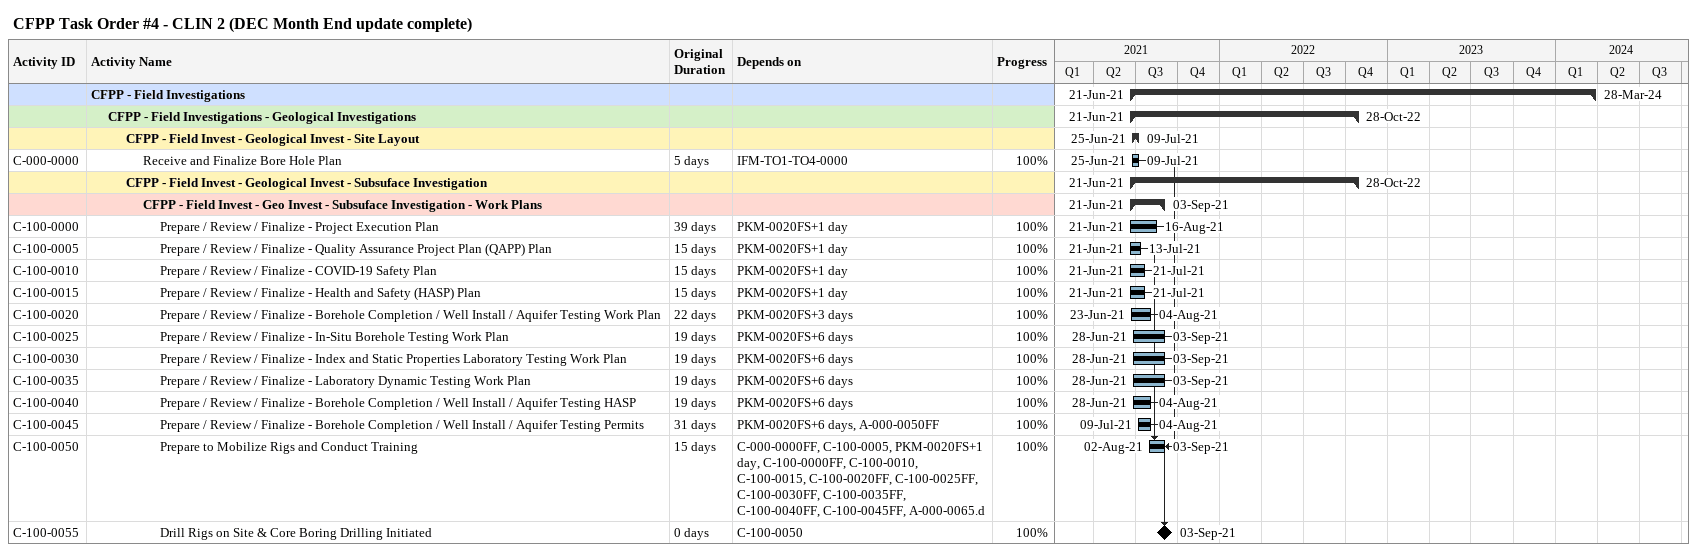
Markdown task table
CFPP Task Order #4 - CLIN 2 (DEC Month End update complete)

| ID | Level | Task | Original duration | Start | Finish | Predecessors | % complete |
|---|---|---|---|---|---|---|---|
|  | 1 | **CFPP - Field Investigations** |  | 2021-06-21 | 2024-03-28 |  |  |
|  | 2 | **CFPP - Field Investigations - Geological Investigations** |  | 2021-06-21 | 2022-10-28 |  |  |
|  | 3 | **CFPP - Field Invest - Geological Invest - Site Layout** |  | 2021-06-25 | 2021-07-09 |  |  |
| C-000-0000 | 4 | Receive and Finalize Bore Hole Plan | 5d | 2021-06-25 | 2021-07-09 | IFM-TO1-TO4-0000 | 100 |
|  | 3 | **CFPP - Field Invest - Geological Invest - Subsuface Investigation** |  | 2021-06-21 | 2022-10-28 |  |  |
|  | 4 | **CFPP - Field Invest - Geo Invest - Subsuface Investigation - Work Plans** |  | 2021-06-21 | 2021-09-03 |  |  |
| C-100-0000 | 5 | Prepare / Review / Finalize - Project Execution Plan | 39d | 2021-06-21 | 2021-08-16 | PKM-0020FS+1d | 100 |
| C-100-0005 | 5 | Prepare / Review / Finalize - Quality Assurance Project Plan (QAPP) Plan | 15d | 2021-06-21 | 2021-07-13 | PKM-0020FS+1d | 100 |
| C-100-0010 | 5 | Prepare / Review / Finalize - COVID-19 Safety Plan | 15d | 2021-06-21 | 2021-07-21 | PKM-0020FS+1d | 100 |
| C-100-0015 | 5 | Prepare / Review / Finalize - Health and Safety (HASP) Plan | 15d | 2021-06-21 | 2021-07-21 | PKM-0020FS+1d | 100 |
| C-100-0020 | 5 | Prepare / Review / Finalize - Borehole Completion / Well Install / Aquifer Testing Work Plan | 22d | 2021-06-23 | 2021-08-04 | PKM-0020FS+3d | 100 |
| C-100-0025 | 5 | Prepare / Review / Finalize - In-Situ Borehole Testing Work Plan | 19d | 2021-06-28 | 2021-09-03 | PKM-0020FS+6d | 100 |
| C-100-0030 | 5 | Prepare / Review / Finalize - Index and Static Properties Laboratory Testing Work Plan | 19d | 2021-06-28 | 2021-09-03 | PKM-0020FS+6d | 100 |
| C-100-0035 | 5 | Prepare / Review / Finalize - Laboratory Dynamic Testing Work Plan | 19d | 2021-06-28 | 2021-09-03 | PKM-0020FS+6d | 100 |
| C-100-0040 | 5 | Prepare / Review / Finalize - Borehole Completion / Well Install / Aquifer Testing HASP | 19d | 2021-06-28 | 2021-08-04 | PKM-0020FS+6d | 100 |
| C-100-0045 | 5 | Prepare / Review / Finalize - Borehole Completion / Well Install / Aquifer Testing Permits | 31d | 2021-07-09 | 2021-08-04 | PKM-0020FS+6d, A-000-0050FF | 100 |
| C-100-0050 | 5 | Prepare to Mobilize Rigs and Conduct Training | 15d | 2021-08-02 | 2021-09-03 | C-000-0000FF, C-100-0005, PKM-0020FS+1d, C-100-0000FF, C-100-0010, C-100-0015, C-100-0020FF, C-100-0025FF, C-100-0030FF, C-100-0035FF, C-100-0040FF, C-100-0045FF, A-000-0065.d | 100 |
| C-100-0055 | 5 | Drill Rigs on Site & Core Boring Drilling Initiated | 0d | 2021-09-03 | 2021-09-03 | C-100-0050 | 100 |
